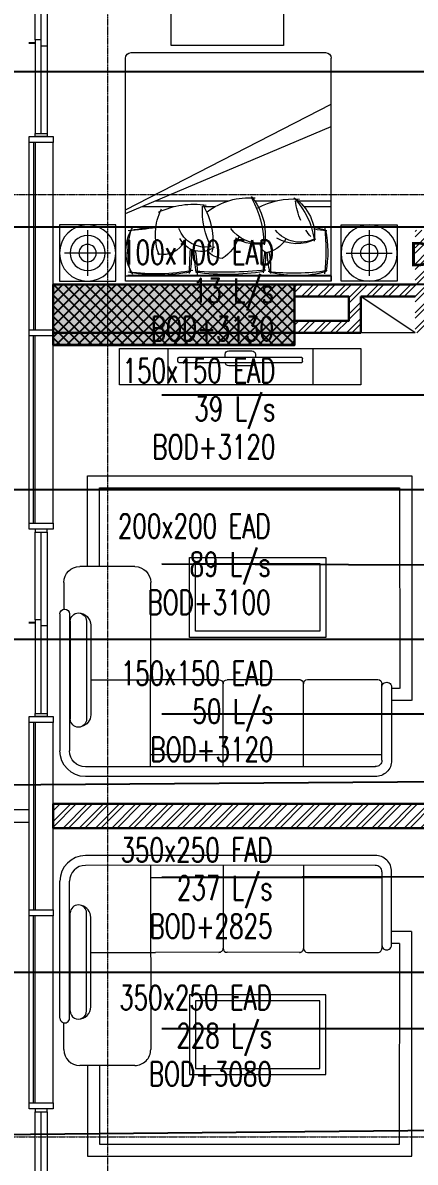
# Model space of a CAD drawing. Header units: millimetres. Extents: x -9226 to 166212, y -13 to 97274.
# Drawn here: x 29247 to 32500, y 43114 to 52547 of the extents above; entities that cross this region are included whole.
import ezdxf

# ---------------------------------------------------------------- set-up
doc = ezdxf.new("R2010")
doc.units = ezdxf.units.MM
doc.linetypes.add('23491-A-XR-GRID$0$23288-XR-Unit GRIDS$0$CENTER2', pattern=[28.575, 19.05, -3.175, 3.175, -3.175])
doc.layers.get('0').update_dxf_attribs({"color": 8})
doc.layers.get('Defpoints').update_dxf_attribs({"color": 8})
for name, color, linetype in [('0-AC TEXT', 7, 'Continuous'), ('05 - 2ND - 3RD COLUMNS LAYOUT$0$23491-A-XR-GROUND TO PODIUM 3-COL$0$COLUMN', 8, 'Continuous'), ('05 - 2ND - 3RD COLUMNS LAYOUT$0$23491-A-XR-GROUND TO PODIUM 3-COL$0$HATCH', 8, 'Continuous'), ('1.INS', 8, 'Continuous'), ('1.STR', 8, 'Continuous'), ('cloud', 15, 'Continuous'), ('FAD', 3, 'Continuous'), ('VCD SHE', 7, 'Continuous')]:
    doc.layers.add(name, color=color, linetype=linetype)
for name, color, linetype, lineweight in [('1.TAGGING', 7, 'Continuous', 5), ('1.XREF', 8, 'Continuous', 9), ('23491-A-XR-GRID$0$G-ANNO-GRID', 8, '23491-A-XR-GRID$0$23288-XR-Unit GRIDS$0$CENTER2', 0), ('23491-XR-AR-2ND FLOOR PLAN$0$23491-XR-AR-2ND FLOOR PLAN$0$23491-XR-AR-TYP-FLOOR$0$A-FURN-FREE-PLAN', 8, 'Continuous', 5), ('23491-XR-AR-2ND FLOOR PLAN$0$23491-XR-AR-2ND FLOOR PLAN$0$23491-XR-AR-TYP-FLOOR$0$A-WALL-PATT', 8, 'Continuous', 5), ('23491-XR-AR-2ND FLOOR PLAN$0$23491-XR-AR-2ND FLOOR PLAN$0$A-WALL', 8, 'Continuous', 30), ('23491-XR-AR-2ND FLOOR PLAN$0$23491-XR-AR-TYP-FLOOR$0$A-FURN-FREE-PLAN', 8, 'Continuous', 5), ('23491-XR-AR-2ND FLOOR PLAN$0$23491-XR-AR-TYP-FLOOR$0$A-Glaz-Sill', 8, 'Continuous', 5), ('23491-XR-AR-2ND FLOOR PLAN$0$23491-XR-AR-TYP-FLOOR$0$A-GLAZ-WNDO', 8, 'Continuous', 13), ('23491-XR-AR-2ND FLOOR PLAN$0$23491-XR-AR-TYP-FLOOR$0$A-WALL-CAVI', 8, 'Continuous', 15), ('23491-XR-AR-2ND FLOOR PLAN$0$A-ANNO-DIMS', 8, 'Continuous', 5), ('23491-XR-AR-2ND FLOOR PLAN$0$A-WALL', 8, 'Continuous', 30), ('23491-XR-AR-2ND FLOOR PLAN$0$A-WALL-PATT', 8, 'Continuous', 5), ('23491-XR-AR-2ND FLOOR PLAN$0$NEC- Glass', 8, 'Continuous', 5), ('A-ANNO-DIMS', 8, 'Continuous', 9), ('MH DIM', 15, 'Continuous', 0)]:
    doc.layers.add(name, color=color, linetype=linetype, lineweight=lineweight)
doc.styles.add('ROMANS', font='isocp.shx', dxfattribs={"width": 0.8})
doc.styles.add('ROMANS100', font='romans.shx', dxfattribs={"width": 0.7, "height": 100})
doc.styles.add('SDC-TEXT-ARB', font='sdc-arb.shx', dxfattribs={"height": 0.5})
doc.dimstyles.new('JSE', dxfattribs={"dimtxt": 50, "dimasz": 150, "dimexe": 0.18, "dimexo": 0.0625, "dimgap": 50, "dimtad": 0, "dimdec": 0, "dimrnd": 5, "dimzin": 0, "dimdsep": 46, "dimtxsty": 'ROMANS', "dimcen": 0.09, "dimclrd": 7, "dimclre": 7, "dimclrt": 7, "dimadec": 0, "dimazin": 0, "dimtfac": 1, "dimtdec": 0, "dimtofl": 0, "dimtmove": 0, "dimatfit": 3, "dimfxl": 1, "dimtolj": 1, "dimtzin": 0, "dimarcsym": 1})
doc.dimstyles.new('JSE-1.25', dxfattribs={"dimtxt": 200, "dimasz": 150, "dimexe": 0.18, "dimexo": 0.0625, "dimgap": 20, "dimtad": 1, "dimdec": 0, "dimrnd": 5, "dimzin": 0, "dimdsep": 46, "dimtxsty": 'ROMANS', "dimcen": 0.09, "dimclrd": 256, "dimclre": 256, "dimclrt": 7, "dimadec": 0, "dimazin": 0, "dimtfac": 1, "dimtdec": 0, "dimtofl": 0, "dimtmove": 0, "dimatfit": 3, "dimfxl": 1, "dimtolj": 1, "dimtzin": 0, "dimarcsym": 0})

# ---------------------------------------------------------------- blocks, each defined once
blk = doc.blocks.new('23491-XR-AR-2ND FLOOR PLAN$0$23491-XR-AR-TYP-FLOOR$0$TV')
at = {"color": 8}
for p, q in [((0.0731, 0.5064), (0.0731, -0.5064)), ((0.1075, 0.5168), (0.0835, 0.5168)), ((0.1179, -0.5064), (0.1179, 0.5064)), ((0.1075, -0.5168), (0.0835, -0.5168))]:
    blk.add_line(p, q, dxfattribs=at)
for points in [[(0.0731, 0.125), (0.049, 0.125, 0.414214), (0.019, 0.095), (0.019, -0.095, 0.414214), (0.049, -0.125), (0.0731, -0.125)], [(0.1142, -0.125, 0.414214), (0.1442, -0.095), (0.1442, 0.095, 0.414214), (0.1142, 0.125)]]:
    blk.add_lwpolyline(points, format="xyb", dxfattribs=at)
for centre, start, end in [((0.0835, 0.5064), 89.99987, 179.99993), ((0.1075, 0.5064), 0.00007, 90.00013), ((0.0835, -0.5064), 180.00007, 270.00013), ((0.1075, -0.5064), 269.99987, 359.99993)]:
    blk.add_arc(centre, 0.0104, start, end, dxfattribs=at)
blk = doc.blocks.new('23491-XR-AR-2ND FLOOR PLAN$0$23491-XR-AR-TYP-FLOOR$0$TV&stand')
at = {"color": 8}
for p, q in [((0, 0.6), (-0.3, 0.6)), ((0, 0.6), (-0.3, 0.6)), ((0, -0.6), (-0.3, -0.6))]:
    blk.add_line(p, q, dxfattribs=at)
blk.add_lwpolyline([(-0.3, -1), (0, -1), (0, 1), (-0.3, 1)], close=True, dxfattribs=at)
at = {"color": 8, "rotation": 180}
blk.add_blockref('23491-XR-AR-2ND FLOOR PLAN$0$23491-XR-AR-TYP-FLOOR$0$TV', (0, 0), dxfattribs=at)
blk = doc.blocks.new('23491-XR-AR-2ND FLOOR PLAN$0$23491-XR-AR-TYP-FLOOR$0$A$C8f4ac25b')
at = {"color": 8, "linetype": 'Continuous', "lineweight": 0}
for p, q in [((2.6166, -0.0004), (0.2119, 0)), ((0.7402, -0.0815), (0.2119, -0.0817)), ((2.6144, -0.0821), (0.7402, -0.0815)), ((0.7522, -0.0815), (0.7525, -1.6066)), ((1.3522, -0.082), (1.3525, -0.7679)), ((1.3522, -0.082), (1.3525, -0.7679)), ((2.0185, -0.0833), (2.0188, -0.7692)), ((2.0185, -0.0833), (2.0188, -0.7692)), ((2.0185, -0.0833), (2.0188, -0.7692)), ((2.0185, -0.0833), (2.0188, -0.7692)), ((2.0185, -0.0849), (2.0188, -0.7708)), ((2.0185, -0.0849), (2.0188, -0.7708)), ((2.0185, -0.0849), (2.0188, -0.7708)), ((2.0185, -0.0849), (2.0188, -0.7708)), ((0.7522, -0.1835), (2.6686, -0.1827)), ((2.6685, -0.1349), (2.6688, -0.7688)), ((2.7491, -0.741), (2.7488, -0.1335)), ((0.0001, -1.3462), (0, -0.2135)), ((0.0804, -1.3462), (0.0803, -0.2134)), ((0.2557, -0.8022), (0.792, -0.802)), ((1.3189, -0.8017), (0.792, -0.802)), ((1.9927, -0.8022), (1.3863, -0.8017)), ((1.985, -0.8031), (1.985, -0.8031)), ((1.985, -0.8031), (1.985, -0.8031)), ((2.0527, -0.803), (2.635, -0.8026)), ((0.0332, -1.6069), (0.0331, -1.3857)), ((0.6209, -1.7383), (0.1649, -1.7385))]:
    blk.add_line(p, q, dxfattribs=at)
at = {"color": 8, "lineweight": 0}
for p, q in [((0.0862, -1.2874), (0.0863, -0.4758)), ((0.2202, -1.2874), (0.2204, -0.4758)), ((0.2554, -1.2528), (0.2556, -0.5123))]:
    blk.add_line(p, q, dxfattribs=at)
at = {"color": 8, "lineweight": 0, "ltscale": 0.1, "elevation": 0}
for points in [[(0.2276, -1.7385), (0.2276, -2.4902), (2.916, -2.4905), (2.9163, -0.6295)], [(2.9154, -0.6295), (2.749, -0.6295)], [(0.3276, -1.7384), (0.3276, -2.3902), (2.8159, -2.3906), (2.8165, -0.7295)], [(2.8154, -0.7295), (2.7491, -0.7295)]]:
    blk.add_lwpolyline(points, dxfattribs=at)
for points in [[(2.2029, -1.1527), (1.0746, -1.1527), (1.0747, -1.8138), (2.203, -1.8138)], [(2.153, -1.2028), (1.1247, -1.2027), (1.1247, -1.7637), (2.153, -1.7638)]]:
    blk.add_lwpolyline(points, close=True, dxfattribs=at)
at = {"color": 8, "linetype": 'Continuous', "lineweight": 0}
for centre, radius, start, end in [((0.2143, -0.2143), 0.2143, 90.76847, 179.72634), ((0.212, -0.2133), 0.1316, 90.03157, 180.03157), ((2.6167, -0.1326), 0.1322, 359.48783, 91.34436), ((2.6166, -0.134), 0.0519, 359.00639, 92.50719), ((2.7089, -0.7411), 0.0402, 180.0311, 0.03157), ((1.3186, -0.7679), 0.0339, 270.03157, 0.03157), ((1.3863, -0.7678), 0.0339, 180.03157, 270.03157), ((1.985, -0.7692), 0.0339, 270.03157, 0.03157), ((1.985, -0.7692), 0.0339, 270.03157, 0.03157), ((2.0527, -0.7692), 0.0339, 180.03157, 270.03157), ((2.0527, -0.7692), 0.0339, 180.03157, 270.03157), ((2.635, -0.7688), 0.0339, 270.03157, 0.03157), ((0.0403, -1.3462), 0.0402, 180.03157, 0.03157), ((0.1648, -1.6068), 0.1316, 180.03157, 270.03157), ((0.6208, -1.6067), 0.1316, 270.03157, 0.03157)]:
    blk.add_arc(centre, radius, start, end, dxfattribs=at)
at = {"color": 8, "lineweight": 0}
for centre, radius, start, end in [((0.1534, -0.4758), 0.067, 0.03157, 180.03157), ((0.1541, -0.5123), 0.1016, 0.03157, 75.67397), ((0.1532, -1.2874), 0.067, 180.03157, 0.03157), ((0.1539, -1.2529), 0.1016, 270.03157, 0.03157)]:
    blk.add_arc(centre, radius, start, end, dxfattribs=at)
blk = doc.blocks.new('23491-XR-AR-2ND FLOOR PLAN$0$A$C1cb4348e')
at = {"layer": '23491-XR-AR-2ND FLOOR PLAN$0$23491-XR-AR-TYP-FLOOR$0$A-Glaz-Sill', "color": 8}
for p, q in [((100, 800), (100, 1525)), ((0, 750), (0, 25))]:
    blk.add_line(p, q, dxfattribs=at)
at = {"layer": '23491-XR-AR-2ND FLOOR PLAN$0$NEC- Glass', "color": 8}
for points in [[(100, 1550), (100, 1525), (0, 1525), (0, 1550)], [(0, 1525), (0, 750), (50, 750), (50, 1525)], [(50, 25), (50, 800), (100, 800), (100, 25)], [(100, 0), (100, 25), (0, 25), (0, 0)]]:
    blk.add_lwpolyline(points, close=True, dxfattribs=at)
at = {"layer": 'Defpoints', "color": 8}
blk.add_line((100, 775), (153.9, 775), dxfattribs=at)
blk = doc.blocks.new('23491-XR-AR-2ND FLOOR PLAN$0$A$C98741eb2')
at = {"layer": '23491-XR-AR-2ND FLOOR PLAN$0$23491-XR-AR-TYP-FLOOR$0$A-Glaz-Sill', "color": 8}
for p, q in [((-2337.4, 36965.4, 0), (-2337.4, 38515.4, 0)), ((-2137.4, 35365.4, 0), (-2137.4, 38515.4, 0)), ((-2337.4, 35365.4, 0), (-2337.4, 36915.4, 0)), ((-2337.4, 32165.4, 0), (-2337.4, 33715.4, 0)), ((-2137.4, 32165.4, 0), (-2137.4, 33715.4, 0)), ((-2337.4, 30565.4, 0), (-2337.4, 32115.4, 0)), ((-2137.4, 30565.4, 0), (-2137.4, 32115.4, 0))]:
    blk.add_line(p, q, dxfattribs=at)
at = {"layer": '23491-XR-AR-2ND FLOOR PLAN$0$23491-XR-AR-TYP-FLOOR$0$A-GLAZ-WNDO', "color": 8, "elevation": 0}
for points in [[(-2337.4, 38565.4), (-2137.4, 38565.4), (-2137.4, 38515.4), (-2337.4, 38515.4)], [(-2337.4, 36965.4), (-2137.4, 36965.4), (-2137.4, 36915.4), (-2337.4, 36915.4)], [(-2337.4, 35365.4), (-2137.4, 35365.4), (-2137.4, 35315.4), (-2337.4, 35315.4)], [(-2337.4, 33765.4), (-2137.4, 33765.4), (-2137.4, 33715.4), (-2337.4, 33715.4)], [(-2337.4, 32165.4), (-2137.4, 32165.4), (-2137.4, 32115.4), (-2337.4, 32115.4)], [(-2337.4, 30565.4), (-2137.4, 30565.4), (-2137.4, 30515.4), (-2337.4, 30515.4)]]:
    blk.add_lwpolyline(points, close=True, dxfattribs=at)
at = {"layer": '23491-XR-AR-2ND FLOOR PLAN$0$NEC- Glass', "color": 8}
for p, q in [((-2301.4, 38515.4, 0), (-2301.4, 36965.4, 0)), ((-2287.4, 38515.4, 0), (-2287.4, 36965.4, 0)), ((-2301.4, 35365.4, 0), (-2301.4, 36915.4, 0)), ((-2287.4, 35365.4, 0), (-2287.4, 36915.4, 0)), ((-2301.4, 33715.4, 0), (-2301.4, 32165.4, 0)), ((-2287.4, 33715.4, 0), (-2287.4, 32165.4, 0)), ((-2301.4, 30565.4, 0), (-2301.4, 32115.4, 0)), ((-2287.4, 30565.4, 0), (-2287.4, 32115.4, 0))]:
    blk.add_line(p, q, dxfattribs=at)
at = {"layer": '23491-XR-AR-2ND FLOOR PLAN$0$A-ANNO-DIMS', "color": 8, "xscale": -1, "rotation": 1.08428626077739e-07}
for p in [(-2187.4, 38565.4, 0), (-2187.4, 33765.4, 0), (-2187.4, 28965.4, 0)]:
    blk.add_blockref('23491-XR-AR-2ND FLOOR PLAN$0$A$C1cb4348e', p, dxfattribs=at)
blk = doc.blocks.new('23491-XR-AR-2ND FLOOR PLAN$0$23491-XR-AR-2ND FLOOR PLAN$0$23491-XR-AR-TYP-FLOOR$0$ery')
at = {"color": 8}
for p, q in [((49.836, -60.977), (49.836, -60.57)), ((50.173, -60.523), (50.173, -62.503)), ((50.195, -60.576), (52.002, -60.576)), ((52.002, -60.523), (52.002, -62.503)), ((52.34, -60.977), (52.34, -60.57)), ((50.039, -60.773), (49.632, -60.773)), ((52.136, -60.773), (52.543, -60.773)), ((50.173, -61.124), (52.002, -61.897)), ((50.173, -61.157), (52.002, -62.094)), ((50.319, -61.186), (50.607, -61.186)), ((50.871, -61.186), (50.971, -61.186)), ((51.76, -61.186), (52.002, -61.186)), ((50.44, -61.237), (51.09, -61.237)), ((51.321, -61.237), (51.513, -61.237)), ((51.708, -61.237), (52.002, -61.237)), ((50.223, -62.553), (51.952, -62.553))]:
    blk.add_line(p, q, dxfattribs=at)
for points in [[(49.586, -61.023), (49.586, -60.523), (50.086, -60.523), (50.086, -61.023)], [(50.173, -60.571), (52.002, -60.571), (52.002, -60.523), (50.173, -60.523)], [(52.59, -61.023), (52.59, -60.523), (52.09, -60.523), (52.09, -61.023)], [(51.579, -63.016), (51.579, -62.616), (50.579, -62.616), (50.579, -63.016)]]:
    blk.add_lwpolyline(points, close=True, dxfattribs=at)
for centre, radius in [((49.836, -60.773), 0.25), ((49.836, -60.773), 0.156), ((52.34, -60.773), 0.25), ((52.34, -60.773), 0.156), ((49.836, -60.773), 0.0774), ((52.34, -60.773), 0.0774)]:
    blk.add_circle(centre, radius, dxfattribs=at)
for centre, radius, start, end in [((50.566, -60.793), 0.389, 147.51, 213.8336), ((50.857, -60.781), 0.662, 163.9263, 197.1409), ((50.441, -62.324), 1.736, 79.0487, 97.9408), ((50.467, -61.994), 1.417, 78.5793, 100.0172), ((53.656, -60.586), 2.913, 180.1063, 184.3854), ((49.256, -60.802), 1.505, 359.9394, 7.5533), ((51.82, -60.788), 1.035, 169.5301, 180.3869), ((49.864, -60.615), 0.946, 349.1351, 2.0447), ((51.031, -64.568), 3.965, 84.3658, 93.3969), ((51.073, -62.681), 2.098, 80.934, 97.4266), ((52.137, -60.625), 0.738, 177.8261, 191.8211), ((50.423, -60.794), 0.997, 0.9919, 10.6945), ((52.17, -60.788), 0.736, 165.3434, 179.2809), ((51.675, -62.453), 1.859, 81.0226, 97.1964), ((50.718, -60.632), 0.746, 348.3689, 3.123), ((51.696, -61.533), 0.961, 74.3851, 104.3191), ((50.042, -60.803), 1.913, 354.0935, 6.4707), ((51.1, -60.785), 0.872, 347.3175, 11.7435), ((50.952, -60.936), 0.513, 159.3026, 206.5026), ((50.508, -60.97), 0.21, 24.7523, 103.9192), ((50.844, -60.995), 0.208, 54.1671, 153.8421), ((50.325, -60.881), 0.625, 328.6542, 9.1977), ((51.058, -60.942), 0.219, 96.8992, 136.0421), ((50.869, -61.004), 0.323, 15.4018, 59.7122), ((51.46, -60.859), 0.0899, 114.1567, 175.8974), ((51.391, -61.012), 0.237, 28.1996, 86.5061), ((50.882, -61.074), 0.248, 78.0413, 160.8342), ((51.516, -61.141), 0.659, 151.0456, 184.1497), ((51.367, -61.178), 0.318, 83.5607, 144.2853), ((51.342, -61.212), 0.361, 78.4081, 122.0077), ((50.9, -60.939), 0.516, 319.1339, 10.5299), ((50.514, -60.835), 0.889, 331.605, 358.1749), ((51.727, -61.147), 0.278, 61.8876, 141.8707), ((51.698, -61.201), 0.345, 61.6404, 121.3345), ((51.458, -60.928), 0.397, 302.3262, 7), ((51.192, -60.801), 0.665, 317.3201, 351.4624), ((52.276, -61.301), 0.594, 139.9508, 146.951), ((49.243, -70.971), 10.046, 83.1424, 84.5476), ((50.482, -59.752), 1.251, 258.1169, 268.2497), ((51.816, -60.63), 0.372, 275.0174, 291.2748), ((51.97, -61.463), 0.492, 90.7851, 103.9629), ((52.276, -61.301), 0.594, 156.2982, 173.8539), ((50.777, -60.5), 0.707, 243.96, 279.3474), ((51.276, -60.636), 0.629, 233.2201, 274.4972), ((51.659, -60.617), 0.637, 240.9467, 275.467), ((51.952, -62.503), 0.05, 270, 0)]:
    blk.add_arc(centre, radius, start, end, dxfattribs=at)
at = {"color": 8, "linetype": 'ByBlock'}
blk.add_arc((50.223, -62.503), 0.05, 180, 270, dxfattribs=at)
blk = doc.blocks.new('23491-XR-AR-2ND FLOOR PLAN')
at = {"layer": '23491-XR-AR-2ND FLOOR PLAN$0$23491-XR-AR-2ND FLOOR PLAN$0$23491-XR-AR-TYP-FLOOR$0$A-WALL-PATT'}
h = blk.add_hatch(dxfattribs=at)
h.set_pattern_fill('ANSI32', color=8, scale=10)
h.paths.add_polyline_path([(32499.9, 50280), (32499.9, 49980), (35050, 49980), (35050, 52030), (34950, 51930), (34950, 50080), (32599.9, 50080), (32599.9, 50830), (32499.9, 50830), (32499.9, 50380), (31500, 50380), (31500, 50280), (31950, 50280), (31950, 50080), (31500, 50080), (31500, 49980), (32050, 49980), (32050, 50280)])
at = {"layer": '23491-XR-AR-2ND FLOOR PLAN$0$A-WALL-PATT'}
h = blk.add_hatch(dxfattribs=at)
h.set_pattern_fill('ANSI32', color=8, scale=10)
h.paths.add_polyline_path([(37650, 46580), (37750, 46580), (37750, 45380), (37650, 45380), (37650, 45680), (37350, 45680), (37350, 46280), (37650, 46280)], flags=16)
h.paths.add_polyline_path([(37550, 46380), (37350, 46380), (37350, 46580), (37550, 46580)], flags=16)
h.paths.add_polyline_path([(37350, 45380), (37350, 45580), (37550, 45580), (37550, 45380)], flags=16)
h.paths.add_polyline_path([(37050, 48430), (37050, 48480), (37650, 48480), (37650, 48430)], flags=16)
h.paths.add_polyline_path([(37050, 43480), (37050, 43530), (37650, 43530), (37650, 43480)], flags=16)
h.paths.add_polyline_path([(29499.9, 46079.8), (29499.9, 45879.8), (35450, 45880), (35450, 45330), (35050, 45330), (35050, 45230), (35550, 45230), (35550, 45880), (37250, 45880), (37250, 45280), (37650, 45280), (37650, 43630), (36950, 43630), (36950, 43280), (37050, 43280), (37050, 43400), (37650, 43400), (37650, 43180), (37850, 43180), (37850, 48780), (37650, 48780), (37650, 48560), (37050, 48560), (37050, 48680), (36950, 48680), (36950, 48330), (37650, 48330), (37650, 46680), (37250, 46680), (37250, 46080), (35550, 46080), (35550, 46730), (35050, 46730), (35050, 46630), (35450, 46630), (35450, 46080)])
at = {"layer": '23491-XR-AR-2ND FLOOR PLAN$0$23491-XR-AR-2ND FLOOR PLAN$0$23491-XR-AR-TYP-FLOOR$0$A-FURN-FREE-PLAN', "color": 8}
for q in [(32050, 50280, 0), (32050, 49980, 0)]:
    blk.add_line((32499.9, 49980, 0), q, dxfattribs=at)
at = {"layer": '23491-XR-AR-2ND FLOOR PLAN$0$23491-XR-AR-2ND FLOOR PLAN$0$A-WALL', "color": 8}
for p, q in [((32499.9, 50280), (32050, 50280)), ((32050, 49980), (31499.9, 49980))]:
    blk.add_line(p, q, dxfattribs=at)
blk.add_lwpolyline([(31499.9, 50080), (31950, 50080), (31950, 50280), (31499.9, 50280)], dxfattribs=at)
at = {"layer": '23491-XR-AR-2ND FLOOR PLAN$0$23491-XR-AR-TYP-FLOOR$0$A-WALL-CAVI', "color": 8, "elevation": 0}
blk.add_lwpolyline([(29299.9, 46030), (27450, 46030), (27450, 45930), (29299.9, 45930)], dxfattribs=at)
at = {"layer": '23491-XR-AR-2ND FLOOR PLAN$0$A-WALL', "color": 8}
for p, q in [((29500, 50380), (32499.9, 50380)), ((32050, 50280), (32050, 49980)), ((32050, 49980), (29500, 49980))]:
    blk.add_line(p, q, dxfattribs=at)
blk.add_lwpolyline([(35450, 46080), (29499.9, 46080), (29499.9, 45880), (35450, 45880)], dxfattribs=at)
at = {"layer": '23491-XR-AR-2ND FLOOR PLAN$0$23491-XR-AR-2ND FLOOR PLAN$0$23491-XR-AR-TYP-FLOOR$0$A-FURN-FREE-PLAN', "color": 8, "xscale": -932.1293139154304, "yscale": 932.1293139154304, "zscale": 932.1293139154351, "rotation": 179.9995496782751}
blk.add_blockref('23491-XR-AR-2ND FLOOR PLAN$0$23491-XR-AR-2ND FLOOR PLAN$0$23491-XR-AR-TYP-FLOOR$0$ery', (-16669.9, -6007.1, 0), dxfattribs=at)
at = {"layer": '23491-XR-AR-2ND FLOOR PLAN$0$23491-XR-AR-TYP-FLOOR$0$A-FURN-FREE-PLAN', "color": 8}
for name, p, xscale, yscale, zscale, rotation in [('23491-XR-AR-2ND FLOOR PLAN$0$23491-XR-AR-TYP-FLOOR$0$TV&stand', (31050, 49851.1, 0), -1000.000000000001, 1000.000000000001, 1000.000000000001, 269.9998102648939), ('23491-XR-AR-2ND FLOOR PLAN$0$23491-XR-AR-TYP-FLOOR$0$A$C8f4ac25b', (29554.8, 46306.6, 0), -999.9999999999768, 999.9999999999768, 999.9999999999932, 179.9999245868277), ('23491-XR-AR-2ND FLOOR PLAN$0$23491-XR-AR-TYP-FLOOR$0$A$C8f4ac25b', (29554.8, 45653.4, 0), 999.9999999999923, 999.9999999999923, 999.9999999999923, 7.541317226255614e-05)]:
    blk.add_blockref(name, p, dxfattribs=dict(at, xscale=xscale, yscale=yscale, zscale=zscale, rotation=rotation))
at = {"layer": '23491-XR-AR-2ND FLOOR PLAN$0$23491-XR-AR-TYP-FLOOR$0$A-GLAZ-WNDO', "color": 8}
blk.add_blockref('23491-XR-AR-2ND FLOOR PLAN$0$A$C98741eb2', (31637.3, 13039.4, 0), dxfattribs=at)
blk = doc.blocks.new('23491-A-XR-GRID')
at = {"layer": '23491-A-XR-GRID$0$G-ANNO-GRID', "color": 8, "ltscale": 0.5}
for p, q in [((29950, 96273.8), (29950, 34912.2)), ((-8075.9, 51125.3, 0), (56827.8, 51125.3, 0)), ((-8075.9, 43325.3, 0), (56827.8, 43325.3, 0))]:
    blk.add_line(p, q, dxfattribs=at)
blk = doc.blocks.new('05 - 2ND - 3RD COLUMNS LAYOUT')
at = {"layer": '05 - 2ND - 3RD COLUMNS LAYOUT$0$23491-A-XR-GROUND TO PODIUM 3-COL$0$HATCH'}
h = blk.add_hatch(color=256, dxfattribs=at)
h.dxf.hatch_style = 1
h.paths.add_polyline_path([(29499.9, 50379.8), (31499.9, 50379.8), (31499.9, 49879.8), (29499.9, 49879.8)])
at = {"layer": '05 - 2ND - 3RD COLUMNS LAYOUT$0$23491-A-XR-GROUND TO PODIUM 3-COL$0$COLUMN', "lineweight": 30, "elevation": 0}
blk.add_lwpolyline([(29499.9, 50379.8), (31499.9, 50379.8), (31499.9, 49879.8), (29499.9, 49879.8)], close=True, dxfattribs=at)
blk = doc.blocks.new('XREF')
at = {"layer": 'A-ANNO-DIMS', "color": 8}
blk.add_blockref('23491-XR-AR-2ND FLOOR PLAN', (0, 0), dxfattribs=at)
blk.add_blockref('23491-A-XR-GRID', (0, 0))
at = {"layer": 'A-ANNO-DIMS'}
blk.add_blockref('05 - 2ND - 3RD COLUMNS LAYOUT', (0, 0), dxfattribs=at)
blk = doc.blocks.new('I LOVE U05 - 2ND - 3RD COLUMNS LAYOUT$0$1-3 WALLS')
at = {"layer": '05 - 2ND - 3RD COLUMNS LAYOUT$0$23491-A-XR-GROUND TO PODIUM 3-COL$0$HATCH'}
h = blk.add_hatch(dxfattribs=at)
h.set_pattern_fill('ANSI37', color=15, scale=500)
h.set_pattern_definition([(45, (69270.856, -86087.803), (-44.194174, 44.194174), []), (135, (69270.856, -86087.803), (-44.194174, -44.194174), [])])
h.paths.add_polyline_path([(31106, 51473.4), (33106, 51473.4), (33106, 50973.4), (31106, 50973.4)])
at = {"layer": '05 - 2ND - 3RD COLUMNS LAYOUT$0$23491-A-XR-GROUND TO PODIUM 3-COL$0$COLUMN', "color": 15, "lineweight": 30, "elevation": 0}
blk.add_lwpolyline([(31106, 51473.4), (33106, 51473.4), (33106, 50973.4), (31106, 50973.4)], close=True, dxfattribs=at)
blk = doc.blocks.new('I LOVE U05 - 2ND - 3RD COLUMNS LAYOUT')
at = {"color": 15}
blk.add_blockref('I LOVE U05 - 2ND - 3RD COLUMNS LAYOUT$0$1-3 WALLS', (0, 0), dxfattribs=at)
blk = doc.blocks.new('I LOVE USTR')
at = {"layer": 'MH DIM', "color": 15}
blk.add_blockref('I LOVE U05 - 2ND - 3RD COLUMNS LAYOUT', (-1606, -1093.4, 0), dxfattribs=at)
blk = doc.blocks.new('A$C32d94600')
at = {"layer": 'cloud', "color": 15}
blk.add_blockref('I LOVE USTR', (-5100, -86375.9, 0), dxfattribs=at)

msp = doc.modelspace()

# ---------------------------------------------------------------- block references
at = {"layer": '1.STR'}
msp.add_blockref('A$C32d94600', (5100, 86375.3), dxfattribs=at)

# ---------------------------------------------------------------- next in the draw order: block references
at = {"layer": '1.XREF'}
msp.add_blockref('XREF', (0, 0), dxfattribs=at)

# ---------------------------------------------------------------- next in the draw order: linework, layer by layer
at = {"layer": '1.INS', "color": 7}
msp.add_lwpolyline([(33943.2, 50604), (33943.2, 50380.2), (30399.9, 50379.4)], dxfattribs=at)
at = {"layer": 'FAD', "color": 7, "elevation": 0}
msp.add_lwpolyline([(34268.7, 51373.8), (34268.7, 52142.4), (27250, 52142.4)], dxfattribs=at)

# ---------------------------------------------------------------- next in the draw order: texts
at = {"layer": '0-AC TEXT', "char_height": 200, "width": 2328.667, "attachment_point": 3, "line_spacing_factor": 0.946776, "style": 'ROMANS100'}
for s, insert in [('100x100 EAD\\P13 L/s\\PBOD+3130', (31328.5, 50746.8, 0)), ('150x150 EAD\\P39 L/s\\PBOD+3120', (31340.7, 49767.8, 0)), ('200x200 EAD\\P89 L/s\\PBOD+3100', (31301.3, 48480.2, 0)), ('150x150 EAD\\P50 L/s\\PBOD+3120', (31324.9, 47263.3, 0)), ('350x250 FAD\\P237 L/s\\PBOD+2825', (31317.3, 45799.9, 0)), ('350x250 EAD\\P228 L/s\\PBOD+3080', (31312, 44576.9, 0))]:
    msp.add_mtext(s, dxfattribs=dict(at, insert=insert))
at = {"layer": 'VCD SHE', "style": 'SDC-TEXT-ARB'}
msp.add_text('DV-1', height=200, dxfattribs=at).set_placement((32450.5, 50532, 0))

# ---------------------------------------------------------------- next in the draw order: leaders
at = {"layer": '1.INS'}
for points in [[(38976.7, 51788.3), (38976.7, 53992.8), (30399.9, 53992.8)], [(37805.9, 49569.9, -0.2), (37805.9, 47441.9, -0.2), (27250, 47441.9, -0.2)], [(35841.1, 49478.2), (35174.4, 49463.8), (30399.9, 49463.8)], [(37484.2, 49348.1, 0), (37484.2, 48040.3, 0), (30399.9, 48064.1, 0)], [(38482.3, 46306.4, 0), (27250, 46220.7, 0)], [(39013.1, 45498.4), (30399.9, 45470)], [(38441.7, 44218.9), (30399.9, 44218.9)], [(37303.9, 42645.5, 0), (37303.9, 43418.7, 0), (27250, 43325.3, 0)]]:
    msp.add_leader(points, dimstyle='JSE', override={"dimgap": 50, "dimtad": 0}, dxfattribs=at)
at = {"layer": '1.TAGGING', "color": 6}
for points in [[(32890.4, 50854.3), (27250, 50854.3)], [(37279.8, 50494.5, 0), (37279.8, 48680, 0), (27250, 48680, 0)]]:
    msp.add_leader(points, dimstyle='JSE-1.25', override={"dimgap": 20, "dimtad": 0}, dxfattribs=at)
at = {"layer": 'FAD'}
for points in [[(36749.3, 47326.7, 0), (36757, 46824.6, 0), (30399.9, 46824.6, 0)], [(36675, 44683.4, 0), (27250, 44683.4, 0)]]:
    msp.add_leader(points, dimstyle='JSE', override={"dimgap": 50, "dimtad": 0}, dxfattribs=at)

doc.saveas('drawing.dxf')
